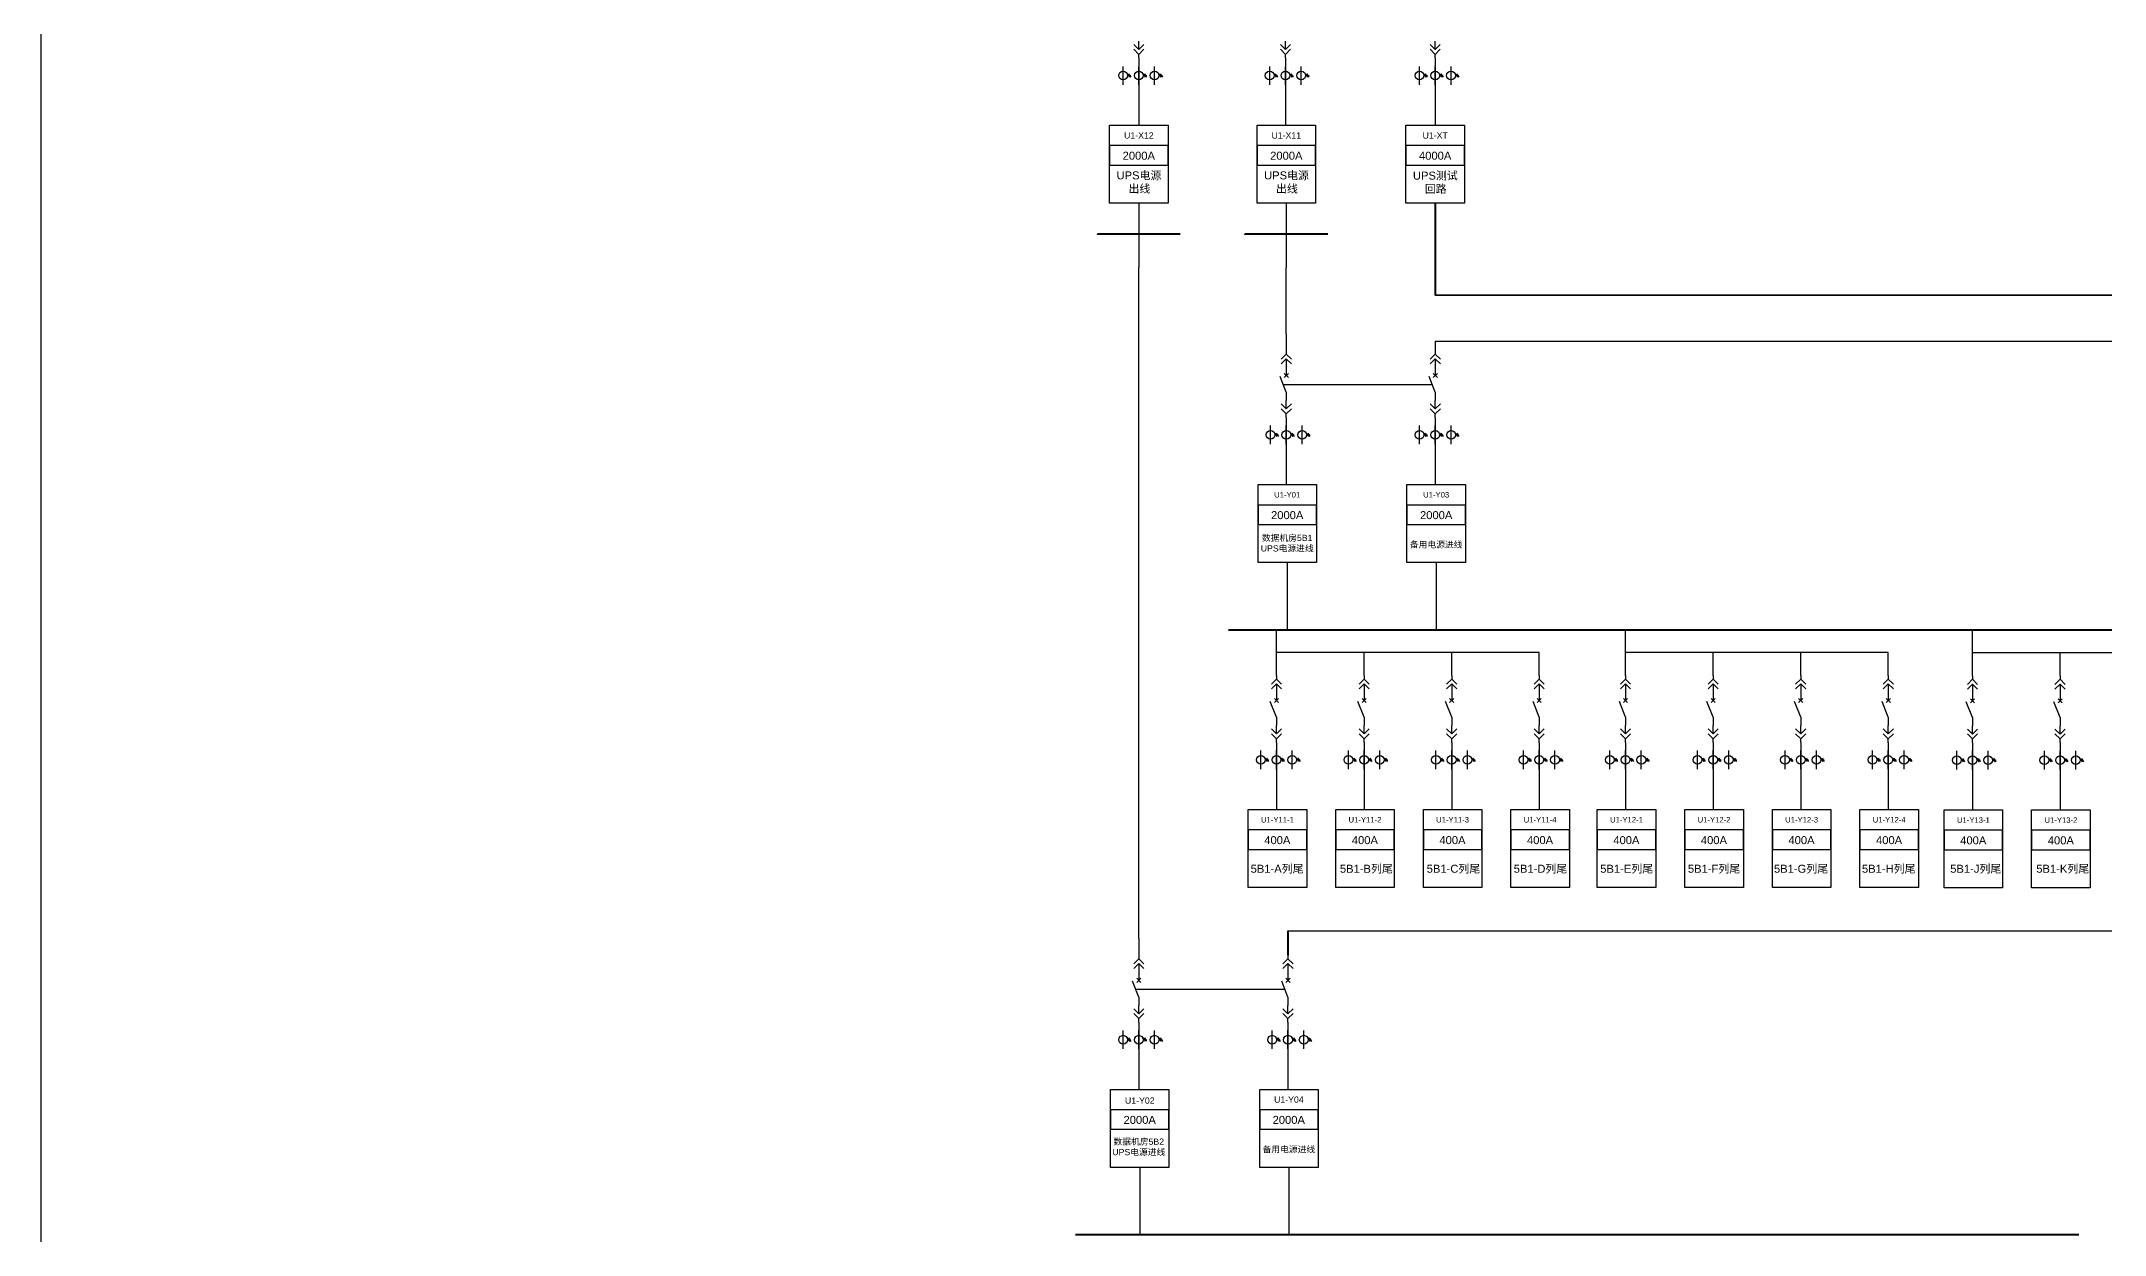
# Model space of a CAD drawing. Header units: millimetres. Extents: x -3460 to -460, y 6070 to 9130.
# Drawn here: x -1465.7 to -1281.9, y 6210.8 to 6317.1 of the extents above; entities that cross this region are included whole.
import ezdxf
from ezdxf.enums import TextEntityAlignment as Align

# ---------------------------------------------------------------- set-up
doc = ezdxf.new("R2010")
doc.units = ezdxf.units.MM
doc.header["$LTSCALE"] = 1000
doc.header["$MEASUREMENT"] = 0
doc.linetypes.add('HIDDEN', pattern=[0.375, 0.25, -0.125])
doc.styles.get("Standard").update_dxf_attribs({"font": 'arial.ttf'})

# ---------------------------------------------------------------- blocks, each defined once
blk = doc.blocks.new('DYDQAA03')
at = {"color": 0}
for points in [[(0, 0), (0, -1.5)], [(-2.12, -3.62), (0, -1.5)], [(-2.12, -5.62), (0, -3.5)], [(2.12, -3.62), (0, -1.5)], [(2.12, -5.62), (0, -3.5)], [(0, -3.5), (0, -7)]]:
    blk.add_lwpolyline(points, dxfattribs=at)
blk = doc.blocks.new('DYDQAA09')
at = {"color": 0}
blk.add_lwpolyline([(0, 0), (0, -3.5)], dxfattribs=at)
blk.add_lwpolyline([(0, 0), (0, -3.5)], dxfattribs=at)
blk.add_lwpolyline([(0, 0), (0, -3.5)], dxfattribs=at)
blk.add_lwpolyline([(0, 0), (0, -3.5)], dxfattribs=at)
blk.add_lwpolyline([(0, 0), (0, -3.5)], dxfattribs=at)
blk.add_lwpolyline([(0, 0), (0, -3.5)], dxfattribs=at)
blk.add_lwpolyline([(0, 0), (0, -3.5)], dxfattribs=at)
blk.add_lwpolyline([(0, 0), (0, -3.5)], dxfattribs=at)
blk.add_lwpolyline([(0, 0), (0, -3.5)], dxfattribs=at)
blk = doc.blocks.new('DYDQ0201')
at = {"color": 0}
for points in [[(0.86, -0.86), (-0.86, 0.86)], [(-0.86, -0.86), (0.86, 0.86)], [(0, -7), (-2.61, -0.37)]]:
    blk.add_lwpolyline(points, dxfattribs=at)
blk = doc.blocks.new('DYDQAA04')
at = {"color": 0}
for points in [[(0, -3.5), (0, 0)], [(-2.12, -1.38), (0, -3.5)], [(-2.12, -3.38), (0, -5.5)], [(2.12, -1.38), (0, -3.5)], [(2.12, -3.38), (0, -5.5)], [(0, -7), (0, -5.5)]]:
    blk.add_lwpolyline(points, dxfattribs=at)
blk = doc.blocks.new('A$C03DD39B5')
for p, q in [((417, 475), (283, 392)), ((417, 422), (283, 339)), ((350, 333), (350, 467))]:
    blk.add_line(p, q)
blk.add_lwpolyline([(700, 167), (0, 167)])
blk.add_circle((350, 167), 167)
blk = doc.blocks.new('DYDQAA05')
at = {"color": 0}
blk.add_lwpolyline([(0, 0), (0, -7)], dxfattribs=at)

msp = doc.modelspace()

# ---------------------------------------------------------------- linework, layer by layer
for p, q in [((-1367.89, 6314.83, 26758.56), (-1367.89, 6313.19, 26758.56)), ((-1354.84, 6314.83, 26758.56), (-1354.84, 6313.19, 26758.56)), ((-1341.5, 6314.83, 26758.56), (-1341.5, 6313.19, 26758.56)), ((-1367.89, 6313.19, 26758.56), (-1367.89, 6309.62, 26758.56)), ((-1354.84, 6313.19, 26758.56), (-1354.84, 6309.62, 26758.56)), ((-1341.5, 6313.19, 26758.56), (-1341.5, 6309.62, 26758.56)), ((-1367.89, 6302.67, 26758.56), (-1367.89, 6296.95, 26758.56)), ((-1354.76, 6302.67, 26727.07), (-1354.76, 6296.95, 26727.07)), ((-1367.89, 6237.15, 23992.01), (-1367.89, 6296.95, 25375.29)), ((-1354.76, 6291.04, 23960.52), (-1354.76, 6296.95, 25343.8)), ((-1354.76, 6282.8, 26161.74), (-1354.76, 6281.17, 26161.74)), ((-1354.76, 6281.17, 26161.74), (-1354.76, 6277.6, 26161.74)), ((-1354.68, 6270.65, 26130.25), (-1354.68, 6264.66, 26601.79)), ((-1355.63, 6260.59, 23174.06), (-1355.63, 6264.66, 24557.34)), ((-1324.54, 6260.59, 23174.06), (-1324.54, 6264.66, 24557.34)), ((-1293.64, 6260.57, 23174.06), (-1293.64, 6264.64, 24557.34)), ((-1347.83, 6262.63, 24557.34), (-1355.63, 6262.63, 23865.7)), ((-1347.83, 6260.59, 24557.34), (-1347.83, 6262.63, 24557.34)), ((-1340.03, 6262.63, 25248.98), (-1347.83, 6262.63, 24557.34)), ((-1340.03, 6260.59, 25248.98), (-1340.03, 6262.63, 25248.98)), ((-1332.23, 6262.63, 25940.61), (-1340.03, 6262.63, 25248.98)), ((-1332.23, 6260.59, 25940.61), (-1332.23, 6262.63, 25940.61)), ((-1316.74, 6262.63, 24557.34), (-1324.54, 6262.63, 23865.7)), ((-1316.74, 6260.59, 24557.34), (-1316.74, 6262.63, 24557.34)), ((-1308.94, 6262.63, 25248.98), (-1316.74, 6262.63, 24557.34)), ((-1308.94, 6260.59, 25248.98), (-1308.94, 6262.63, 25248.98)), ((-1301.14, 6262.63, 25940.61), (-1308.94, 6262.63, 25248.98)), ((-1301.14, 6260.59, 25940.61), (-1301.14, 6262.63, 25940.61)), ((-1285.84, 6262.6, 24557.34), (-1293.64, 6262.6, 23865.7)), ((-1285.84, 6260.57, 24557.34), (-1285.84, 6262.6, 24557.34)), ((-1278.04, 6262.6, 25248.98), (-1285.84, 6262.6, 24557.34)), ((-1355.63, 6253.84, 25375.28), (-1355.63, 6252.2, 25375.28)), ((-1347.83, 6253.84, 26758.55), (-1347.83, 6252.2, 26758.55)), ((-1340.03, 6253.84, 27450.19), (-1340.03, 6252.2, 27450.19)), ((-1332.23, 6253.84, 28141.83), (-1332.23, 6252.2, 28141.83)), ((-1324.54, 6253.84, 25375.28), (-1324.54, 6252.2, 25375.28)), ((-1316.74, 6253.84, 26758.55), (-1316.74, 6252.2, 26758.55)), ((-1308.94, 6253.84, 27450.19), (-1308.94, 6252.2, 27450.19)), ((-1301.14, 6253.84, 28141.83), (-1301.14, 6252.2, 28141.83)), ((-1293.64, 6253.82, 25375.28), (-1293.64, 6252.18, 25375.28)), ((-1285.84, 6253.82, 26758.55), (-1285.84, 6252.18, 26758.55)), ((-1355.63, 6252.2, 25375.28), (-1355.63, 6248.64, 25375.28)), ((-1347.83, 6252.2, 26758.55), (-1347.83, 6248.64, 26758.55)), ((-1340.03, 6252.2, 27450.19), (-1340.03, 6248.64, 27450.19)), ((-1332.23, 6252.2, 28141.83), (-1332.23, 6248.64, 28141.83)), ((-1324.54, 6252.2, 25375.28), (-1324.54, 6248.64, 25375.28)), ((-1316.74, 6252.2, 26758.55), (-1316.74, 6248.64, 26758.55)), ((-1308.94, 6252.2, 27450.19), (-1308.94, 6248.64, 27450.19)), ((-1301.14, 6252.2, 28141.83), (-1301.14, 6248.64, 28141.83)), ((-1293.64, 6252.18, 25375.28), (-1293.64, 6248.61, 25375.28)), ((-1285.84, 6252.18, 26758.55), (-1285.84, 6248.61, 26758.55)), ((-1367.89, 6228.91, 26193.22), (-1367.89, 6227.27, 26193.22)), ((-1367.89, 6227.27, 26193.22), (-1367.89, 6223.7, 26193.22)), ((-1367.81, 6216.75, 26161.74), (-1367.81, 6210.76, 26633.28))]:
    msp.add_line(p, q)
at = {"color": 6, "lineweight": 40, "true_color": 0xff00ff}
msp.add_line((-1341.5, 6302.67, 26726.05), (-1341.5, 6294.48, 24651.14), dxfattribs=at)
at = {"color": 6, "lineweight": 35, "true_color": 0xff00ff}
msp.add_line((-1341.5, 6294.48, 24651.14), (-1121.91, 6294.48, 24651.14), dxfattribs=at)
at = {"color": 5}
for p, q in [((-1341.49, 6290.39, 21916.06), (-1341.49, 6289.55, 23960.52)), ((-1341.49, 6282.8, 26161.74), (-1341.49, 6281.17, 26161.74)), ((-1341.49, 6281.17, 26161.74), (-1341.49, 6277.6, 26161.74)), ((-1341.41, 6270.65, 26130.25), (-1341.41, 6264.66, 26601.79)), ((-1354.61, 6228.91, 27797.61), (-1354.61, 6227.27, 27797.61)), ((-1354.61, 6227.27, 27797.61), (-1354.61, 6223.7, 27797.61)), ((-1354.53, 6216.75, 27766.12), (-1354.53, 6210.76, 28237.67))]:
    msp.add_line(p, q, dxfattribs=at)
at = {"color": 3, "lineweight": 30, "true_color": 0x00ff00}
for p, q in [((-1341.49, 6290.39, 22938.29), (-1202.14, 6290.39, 11998.87)), ((-1354.61, 6237.84, 22860.3), (-1244.74, 6237.84, 1610.33))]:
    msp.add_line(p, q, dxfattribs=at)
at = {"linetype": 'HIDDEN', "ltscale": 2}
for p, q in [((-1355.04, 6286.53, 23960.52), (-1341.75, 6286.53, 23960.52)), ((-1368.17, 6232.64, 25596.4), (-1354.89, 6232.64, 25596.4))]:
    msp.add_line(p, q, dxfattribs=at)
at = {"color": 1, "lineweight": 40}
for p, q in [((-1359.9, 6264.66, 26601.79), (-1271.11, 6264.66, 26601.79)), ((-1373.54, 6210.76, 26633.28), (-1284.18, 6210.76, 26633.28))]:
    msp.add_line(p, q, dxfattribs=at)
at = {"color": 5, "lineweight": 40}
msp.add_line((-1354.61, 6237.84, 22860.3), (-1354.61, 6235.66, 25596.4), dxfattribs=at)
at = {"color": 1, "lineweight": 30, "ltscale": 0.002916}
msp.add_lwpolyline([(-1465.66, 6454.66), (-1115.04, 6454.66), (-1115.04, 6160.63), (-1465.66, 6160.63)], close=True, dxfattribs=at)
for points, elevation in [([(-1370.5, 6309.62), (-1365.29, 6309.62), (-1365.29, 6302.67), (-1370.5, 6302.67)], 26758.56), ([(-1357.36, 6309.62), (-1352.15, 6309.62), (-1352.15, 6302.67), (-1357.36, 6302.67)], 26727.07), ([(-1370.5, 6306.07), (-1365.29, 6306.07), (-1365.29, 6307.81), (-1370.5, 6307.81)], 26758.56), ([(-1357.36, 6306.07), (-1352.15, 6306.07), (-1352.15, 6307.81), (-1357.36, 6307.81)], 26727.07), ([(-1357.28, 6277.6), (-1352.07, 6277.6), (-1352.07, 6270.65), (-1357.28, 6270.65)], 26130.25), ([(-1357.28, 6274.05), (-1352.07, 6274.05), (-1352.07, 6275.78), (-1357.28, 6275.78)], 26130.25), ([(-1358.15, 6248.64), (-1352.94, 6248.64), (-1352.94, 6241.68), (-1358.15, 6241.68)], 25343.79), ([(-1350.35, 6248.64), (-1345.14, 6248.64), (-1345.14, 6241.68), (-1350.35, 6241.68)], 26727.06), ([(-1342.55, 6248.64), (-1337.34, 6248.64), (-1337.34, 6241.68), (-1342.55, 6241.68)], 27418.7), ([(-1334.75, 6248.64), (-1329.54, 6248.64), (-1329.54, 6241.68), (-1334.75, 6241.68)], 28110.34), ([(-1327.06, 6248.64), (-1321.85, 6248.64), (-1321.85, 6241.68), (-1327.06, 6241.68)], 25343.79), ([(-1319.26, 6248.64), (-1314.05, 6248.64), (-1314.05, 6241.68), (-1319.26, 6241.68)], 26727.06), ([(-1311.46, 6248.64), (-1306.25, 6248.64), (-1306.25, 6241.68), (-1311.46, 6241.68)], 27418.7), ([(-1303.66, 6248.64), (-1298.46, 6248.64), (-1298.46, 6241.68), (-1303.66, 6241.68)], 28110.34), ([(-1296.16, 6248.61), (-1290.96, 6248.61), (-1290.96, 6241.66), (-1296.16, 6241.66)], 25343.79), ([(-1288.37, 6248.61), (-1283.16, 6248.61), (-1283.16, 6241.66), (-1288.37, 6241.66)], 26727.06), ([(-1358.15, 6245.08), (-1352.94, 6245.08), (-1352.94, 6246.82), (-1358.15, 6246.82)], 25343.79), ([(-1350.35, 6245.08), (-1345.14, 6245.08), (-1345.14, 6246.82), (-1350.35, 6246.82)], 26727.06), ([(-1342.55, 6245.08), (-1337.34, 6245.08), (-1337.34, 6246.82), (-1342.55, 6246.82)], 27418.7), ([(-1334.75, 6245.08), (-1329.54, 6245.08), (-1329.54, 6246.82), (-1334.75, 6246.82)], 28110.34), ([(-1327.06, 6245.08), (-1321.85, 6245.08), (-1321.85, 6246.82), (-1327.06, 6246.82)], 25343.79), ([(-1319.26, 6245.08), (-1314.05, 6245.08), (-1314.05, 6246.82), (-1319.26, 6246.82)], 26727.06), ([(-1311.46, 6245.08), (-1306.25, 6245.08), (-1306.25, 6246.82), (-1311.46, 6246.82)], 27418.7), ([(-1303.66, 6245.08), (-1298.46, 6245.08), (-1298.46, 6246.82), (-1303.66, 6246.82)], 28110.34), ([(-1296.16, 6245.06), (-1290.96, 6245.06), (-1290.96, 6246.8), (-1296.16, 6246.8)], 25343.79), ([(-1288.37, 6245.06), (-1283.16, 6245.06), (-1283.16, 6246.8), (-1288.37, 6246.8)], 26727.06), ([(-1370.42, 6223.7), (-1365.21, 6223.7), (-1365.21, 6216.75), (-1370.42, 6216.75)], 26161.74), ([(-1370.42, 6220.15), (-1365.21, 6220.15), (-1365.21, 6221.89), (-1370.42, 6221.89)], 26161.74)]:
    msp.add_lwpolyline(points, close=True, dxfattribs=dict(elevation=elevation))
at = {"color": 1, "elevation": 26726.05}
for points in [[(-1344.1, 6309.62), (-1338.89, 6309.62), (-1338.89, 6302.67), (-1344.1, 6302.67)], [(-1344.1, 6306.07), (-1338.89, 6306.07), (-1338.89, 6307.81), (-1344.1, 6307.81)]]:
    msp.add_lwpolyline(points, close=True, dxfattribs=at)
at = {"color": 1, "lineweight": 40, "ltscale": 100}
for points, elevation in [([(-1364.21, 6299.91), (-1371.58, 6299.91), (-1371.58, 6299.91)], 16257.54), ([(-1351.07, 6299.91), (-1358.44, 6299.91), (-1358.44, 6299.91)], 16226.05)]:
    msp.add_lwpolyline(points, dxfattribs=dict(at, elevation=elevation))
at = {"color": 5}
for points, elevation in [([(-1344.01, 6277.6), (-1338.8, 6277.6), (-1338.8, 6270.65), (-1344.01, 6270.65)], 26130.25), ([(-1344.01, 6274.05), (-1338.8, 6274.05), (-1338.8, 6275.78), (-1344.01, 6275.78)], 26130.25), ([(-1357.13, 6223.7), (-1351.93, 6223.7), (-1351.93, 6216.75), (-1357.13, 6216.75)], 27766.12), ([(-1357.13, 6220.15), (-1351.93, 6220.15), (-1351.93, 6221.89), (-1357.13, 6221.89)], 27766.12)]:
    msp.add_lwpolyline(points, close=True, dxfattribs=dict(at, elevation=elevation))

# ---------------------------------------------------------------- block references
at = {"xscale": 0.2128954749704126, "yscale": 0.2128954749704126, "zscale": 0.2128954749704126}
for name, p in [('DYDQAA04', (-1367.89, 6317.11, 24557.35)), ('DYDQAA04', (-1354.84, 6317.11, 24557.35)), ('DYDQAA04', (-1341.5, 6317.11, 24557.35)), ('DYDQAA09', (-1367.89, 6315.62, 24557.35)), ('DYDQAA09', (-1354.84, 6315.62, 24557.35)), ('DYDQAA09', (-1341.5, 6315.62, 24557.35)), ('DYDQAA03', (-1354.76, 6289.55, 23960.52)), ('DYDQAA05', (-1354.76, 6291.04, 23960.52)), ('DYDQAA09', (-1354.76, 6288.06, 23960.52)), ('DYDQ0201', (-1354.76, 6287.32, 23960.52)), ('DYDQAA04', (-1354.76, 6285.08, 23960.52)), ('DYDQAA09', (-1354.76, 6285.83, 23960.52)), ('DYDQAA09', (-1354.76, 6283.59, 23960.52)), ('DYDQAA03', (-1355.63, 6260.59, 23174.06)), ('DYDQAA03', (-1347.83, 6260.59, 24557.34)), ('DYDQAA03', (-1340.03, 6260.59, 25248.98)), ('DYDQAA03', (-1332.23, 6260.59, 25940.61)), ('DYDQAA03', (-1324.54, 6260.59, 23174.06)), ('DYDQAA03', (-1316.74, 6260.59, 24557.34)), ('DYDQAA03', (-1308.94, 6260.59, 25248.98)), ('DYDQAA03', (-1301.14, 6260.59, 25940.61)), ('DYDQAA03', (-1293.64, 6260.57, 23174.06)), ('DYDQAA03', (-1285.84, 6260.57, 24557.34)), ('DYDQ0201', (-1355.63, 6258.36, 23174.06)), ('DYDQAA09', (-1355.63, 6259.1, 23174.06)), ('DYDQ0201', (-1347.83, 6258.36, 24557.34)), ('DYDQAA09', (-1347.83, 6259.1, 24557.34)), ('DYDQ0201', (-1340.03, 6258.36, 25248.98)), ('DYDQAA09', (-1340.03, 6259.1, 25248.98)), ('DYDQ0201', (-1332.23, 6258.36, 25940.61)), ('DYDQAA09', (-1332.23, 6259.1, 25940.61)), ('DYDQ0201', (-1324.54, 6258.36, 23174.06)), ('DYDQAA09', (-1324.54, 6259.1, 23174.06)), ('DYDQ0201', (-1316.74, 6258.36, 24557.34)), ('DYDQAA09', (-1316.74, 6259.1, 24557.34)), ('DYDQ0201', (-1308.94, 6258.36, 25248.98)), ('DYDQAA09', (-1308.94, 6259.1, 25248.98)), ('DYDQ0201', (-1301.14, 6258.36, 25940.61)), ('DYDQAA09', (-1301.14, 6259.1, 25940.61)), ('DYDQ0201', (-1293.64, 6258.33, 23174.06)), ('DYDQAA09', (-1293.64, 6259.08, 23174.06)), ('DYDQ0201', (-1285.84, 6258.33, 24557.34)), ('DYDQAA09', (-1285.84, 6259.08, 24557.34)), ('DYDQAA09', (-1355.63, 6256.87, 23174.06)), ('DYDQAA09', (-1347.83, 6256.87, 24557.34)), ('DYDQAA09', (-1340.03, 6256.87, 25248.98)), ('DYDQAA09', (-1332.23, 6256.87, 25940.61)), ('DYDQAA09', (-1324.54, 6256.87, 23174.06)), ('DYDQAA09', (-1316.74, 6256.87, 24557.34)), ('DYDQAA09', (-1308.94, 6256.87, 25248.98)), ('DYDQAA09', (-1301.14, 6256.87, 25940.61)), ('DYDQAA09', (-1293.64, 6256.84, 23174.06)), ('DYDQAA09', (-1285.84, 6256.84, 24557.34)), ('DYDQAA04', (-1355.63, 6256.12, 23174.06)), ('DYDQAA09', (-1355.63, 6254.63, 23174.06)), ('DYDQAA04', (-1347.83, 6256.12, 24557.34)), ('DYDQAA09', (-1347.83, 6254.63, 24557.34)), ('DYDQAA04', (-1340.03, 6256.12, 25248.98)), ('DYDQAA09', (-1340.03, 6254.63, 25248.98)), ('DYDQAA04', (-1332.23, 6256.12, 25940.61)), ('DYDQAA09', (-1332.23, 6254.63, 25940.61)), ('DYDQAA04', (-1324.54, 6256.12, 23174.06)), ('DYDQAA09', (-1324.54, 6254.63, 23174.06)), ('DYDQAA04', (-1316.74, 6256.12, 24557.34)), ('DYDQAA09', (-1316.74, 6254.63, 24557.34)), ('DYDQAA04', (-1308.94, 6256.12, 25248.98)), ('DYDQAA09', (-1308.94, 6254.63, 25248.98)), ('DYDQAA04', (-1301.14, 6256.12, 25940.61)), ('DYDQAA09', (-1301.14, 6254.63, 25940.61)), ('DYDQAA04', (-1293.64, 6256.1, 23174.06)), ('DYDQAA09', (-1293.64, 6254.61, 23174.06)), ('DYDQAA04', (-1285.84, 6256.1, 24557.34)), ('DYDQAA09', (-1285.84, 6254.61, 24557.34)), ('DYDQAA05', (-1367.89, 6237.15, 23992.01)), ('DYDQAA03', (-1367.89, 6235.66, 23992.01)), ('DYDQ0201', (-1367.89, 6233.42, 23992.01)), ('DYDQAA09', (-1367.89, 6234.17, 23992.01)), ('DYDQAA04', (-1367.89, 6231.19, 23992.01)), ('DYDQAA09', (-1367.89, 6231.93, 23992.01)), ('DYDQAA09', (-1367.89, 6229.7, 23992.01))]:
    msp.add_blockref(name, p, dxfattribs=at)
at = {"linetype": 'Continuous', "xscale": 0.002338875, "yscale": 0.002338875, "zscale": 0.002338875, "rotation": 270}
for p in [(-1369.69, 6314.87, 26758.56), (-1368.28, 6314.87, 26758.56), (-1366.88, 6314.87, 26758.56), (-1356.63, 6314.87, 26758.56), (-1355.23, 6314.87, 26758.56), (-1353.82, 6314.87, 26758.56), (-1343.29, 6314.87, 26758.56), (-1341.88, 6314.87, 26758.56), (-1340.48, 6314.87, 26758.56), (-1356.55, 6282.85, 26161.74), (-1355.15, 6282.85, 26161.74), (-1353.74, 6282.85, 26161.74), (-1357.42, 6253.89, 25375.28), (-1356.02, 6253.89, 25375.28), (-1354.62, 6253.89, 25375.28), (-1349.62, 6253.89, 26758.55), (-1348.22, 6253.89, 26758.55), (-1346.82, 6253.89, 26758.55), (-1341.82, 6253.89, 27450.19), (-1340.42, 6253.89, 27450.19), (-1339.02, 6253.89, 27450.19), (-1334.02, 6253.89, 28141.83), (-1332.62, 6253.89, 28141.83), (-1331.22, 6253.89, 28141.83), (-1326.33, 6253.89, 25375.28), (-1324.93, 6253.89, 25375.28), (-1323.53, 6253.89, 25375.28), (-1318.53, 6253.89, 26758.55), (-1317.13, 6253.89, 26758.55), (-1315.73, 6253.89, 26758.55), (-1310.73, 6253.89, 27450.19), (-1309.33, 6253.89, 27450.19), (-1307.93, 6253.89, 27450.19), (-1302.93, 6253.89, 28141.83), (-1301.53, 6253.89, 28141.83), (-1300.13, 6253.89, 28141.83), (-1295.43, 6253.86, 25375.28), (-1294.03, 6253.86, 25375.28), (-1292.63, 6253.86, 25375.28), (-1287.63, 6253.86, 26758.55), (-1286.23, 6253.86, 26758.55), (-1284.83, 6253.86, 26758.55), (-1369.69, 6228.95, 26193.22), (-1368.28, 6228.95, 26193.22), (-1366.88, 6228.95, 26193.22)]:
    msp.add_blockref('A$C03DD39B5', p, dxfattribs=at)
at = {"color": 5, "xscale": 0.2128954749704126, "yscale": 0.2128954749704126, "zscale": 0.2128954749704126}
for name, p in [('DYDQAA03', (-1341.49, 6289.55, 23960.52)), ('DYDQAA09', (-1341.49, 6288.06, 23960.52)), ('DYDQ0201', (-1341.49, 6287.32, 23960.52)), ('DYDQAA04', (-1341.49, 6285.08, 23960.52)), ('DYDQAA09', (-1341.49, 6285.83, 23960.52)), ('DYDQAA09', (-1341.49, 6283.59, 23960.52)), ('DYDQAA03', (-1354.61, 6235.66, 25596.4)), ('DYDQ0201', (-1354.61, 6233.42, 25596.4)), ('DYDQAA09', (-1354.61, 6234.17, 25596.4)), ('DYDQAA04', (-1354.61, 6231.19, 25596.4)), ('DYDQAA09', (-1354.61, 6231.93, 25596.4)), ('DYDQAA09', (-1354.61, 6229.7, 25596.4))]:
    msp.add_blockref(name, p, dxfattribs=at)
at = {"color": 5, "linetype": 'Continuous', "xscale": 0.002338875, "yscale": 0.002338875, "zscale": 0.002338875, "rotation": 270}
for p in [(-1343.28, 6282.85, 26161.74), (-1341.88, 6282.85, 26161.74), (-1340.47, 6282.85, 26161.74), (-1356.4, 6228.95, 27797.61), (-1355, 6228.95, 27797.61), (-1353.6, 6228.95, 27797.61)]:
    msp.add_blockref('A$C03DD39B5', p, dxfattribs=at)

# ---------------------------------------------------------------- texts
at = {"lineweight": 0}
for s, p in [('2000A', (-1367.9, 6306.55, 25375.29)), ('2000A', (-1354.76, 6306.55, 25343.8)), ('2000A', (-1354.68, 6274.52, 24746.97)), ('400A', (-1355.56, 6245.56, 23960.51)), ('400A', (-1347.76, 6245.56, 25343.79)), ('400A', (-1339.96, 6245.56, 26035.42)), ('400A', (-1332.16, 6245.56, 26727.06)), ('400A', (-1324.47, 6245.56, 23960.51)), ('400A', (-1316.67, 6245.56, 25343.79)), ('400A', (-1308.87, 6245.56, 26035.42)), ('400A', (-1301.07, 6245.56, 26727.06)), ('400A', (-1293.57, 6245.54, 23960.51)), ('400A', (-1285.77, 6245.54, 25343.79)), ('5B1-A列尾', (-1355.58, 6243.01, 29772.66)), ('5B1-B列尾', (-1347.63, 6243.01, 29772.66)), ('5B1-C列尾', (-1339.87, 6243.01, 29772.66)), ('5B1-D列尾', (-1332.12, 6243.01, 29772.66)), ('5B1-E列尾', (-1324.44, 6243.01, 29772.66)), ('5B1-F列尾', (-1316.66, 6243.01, 29772.66)), ('5B1-G列尾', (-1308.91, 6243.01, 5291.03)), ('5B1-H列尾', (-1301.1, 6243.01, 5291.03)), ('5B1-J列尾', (-1293.35, 6243.01, 29772.66)), ('5B1-K列尾', (-1285.6, 6243.01, 29772.66)), ('2000A', (-1367.82, 6220.63, 24778.46))]:
    msp.add_text(s, height=0.713, dxfattribs=at).set_placement(p, align=Align.CENTER)
at = {"color": 1, "lineweight": 0}
msp.add_text('4000A', height=0.713, dxfattribs=at).set_placement((-1341.5, 6306.55, 25342.78), align=Align.CENTER)
at = {"color": 5, "lineweight": 0}
for p in [(-1341.41, 6274.52, 24746.97), (-1354.54, 6220.63, 26382.85)]:
    msp.add_text('2000A', height=0.713, dxfattribs=at).set_placement(p, align=Align.CENTER)
at = {"width": 5.2091}
for s, insert, char_height, attachment_point in [('U1-X12', (-1367.89, 6308.71, 28833.48), 0.557, 5), ('U1-X11', (-1354.76, 6308.71, 29619.93), 0.557, 5), ('\\pi0.62243;UPS{\\fSimSun|b0|i0|c134|p2;电源\\P\\pi1.68468;出线}', (-1370.5, 6305.51, 24180.61), 0.7128, 1), ('\\pi0.62243;UPS{\\fSimSun|b0|i0|c134|p2;电源\\P\\pi1.68468;出线}', (-1357.36, 6305.51, 25437.59), 0.7128, 1), ('U1-Y01', (-1354.68, 6276.69, 26130.25), 0.49, 5), ('{\\fSimSun|b0|i0|c134|p2;\\H0.78125x;数据机房\\fArial|b0|i0|c0|p34;5B1\\PUPS\\fSimSun|b0|i0|c134|p2;电源进线\\P}', (-1354.68, 6272.35, 26130.25), 0.7128, 5), ('U1-Y11-1\\P', (-1355.55, 6247.73, 25343.79), 0.49, 5), ('U1-Y11-2\\P', (-1347.75, 6247.73, 26727.06), 0.49, 5), ('U1-Y11-3\\P', (-1339.95, 6247.73, 27418.7), 0.49, 5), ('U1-Y11-4\\P', (-1332.15, 6247.73, 28110.34), 0.49, 5), ('U1-Y12-1\\P', (-1324.46, 6247.73, 25343.79), 0.49, 5), ('U1-Y12-2\\P', (-1316.66, 6247.73, 26727.06), 0.49, 5), ('U1-Y12-3\\P', (-1308.86, 6247.73, 27418.7), 0.49, 5), ('U1-Y12-4\\P', (-1301.06, 6247.73, 28110.34), 0.49, 5), ('U1-Y13-1\\P', (-1293.56, 6247.7, 25343.79), 0.49, 5), ('U1-Y13-2\\P', (-1285.76, 6247.7, 26727.06), 0.49, 5), ('U1-Y02', (-1367.81, 6222.7, 23959.5), 0.557, 5), ('{\\fSimSun|b0|i0|c134|p2;数据机房}5B2 \\PUPS{\\fSimSun|b0|i0|c134|p2;电源进线\\P}', (-1367.9, 6218.55, 21066.65), 0.5569, 5)]:
    msp.add_mtext(s, dxfattribs=dict(at, insert=insert, char_height=char_height, attachment_point=attachment_point))
at = {"color": 1, "width": 5.2091}
for s, insert, char_height, attachment_point in [('U1-XT', (-1341.5, 6308.71, 29618.91), 0.557, 5), ('\\pi0.62044;UPS{\\fSimSun|b0|i0|c134|p2;测试\\P\\pi1.67472;回路}', (-1344.1, 6305.49, 26726.05), 0.7128, 1)]:
    msp.add_mtext(s, dxfattribs=dict(at, insert=insert, char_height=char_height, attachment_point=attachment_point))
at = {"color": 5, "width": 5.2091, "attachment_point": 5}
for s, insert, char_height in [('U1-Y03', (-1341.41, 6276.69, 26130.25), 0.49), ('{\\fSimSun|b0|i0|c134|p2;\\H0.78125x;备用电源进线\\P}', (-1341.41, 6272.22, 26130.25), 0.7128), ('U1-Y04', (-1354.53, 6222.79, 27766.12), 0.557), ('{\\fSimSun|b0|i0|c134|p2;\\H0.78125x;备用电源进线\\P}', (-1354.53, 6218.33, 27766.12), 0.7128)]:
    msp.add_mtext(s, dxfattribs=dict(at, insert=insert, char_height=char_height))

doc.saveas('drawing.dxf')
